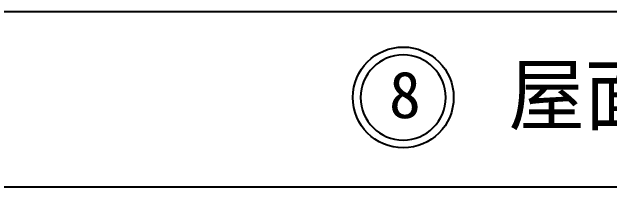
# Model space of a CAD drawing. Header units: metres. Extents: x -53639 to -48096, y 26117 to 28868.
# Drawn here: x -50787 to -50276, y 26117 to 26267 of the extents above; entities that cross this region are included whole.
import ezdxf

# ---------------------------------------------------------------- set-up
doc = ezdxf.new("R2010")
doc.units = ezdxf.units.M
doc.layers.add('DIM', color=7, linetype='Continuous')
doc.layers.add('L', color=4, linetype='Continuous')

msp = doc.modelspace()

# ---------------------------------------------------------------- linework, layer by layer
at = {"layer": 'DIM'}
msp.add_lwpolyline([(-50488.79, 26193.27, 1), (-50415.83, 26193.27, 1)], format="xyb", close=True, dxfattribs=at)
msp.add_circle((-50452.31, 26193.27), 43.2, dxfattribs=at)
at = {"layer": 'L'}
for p, q in [((-50775.14, 26266.54), (-53639.35, 26266.54)), ((-48269.35, 26266.54), (-50775.14, 26266.54)), ((-48269.35, 26116.54), (-53639.35, 26116.54))]:
    msp.add_line(p, q, dxfattribs=at)

# ---------------------------------------------------------------- texts
at = {"layer": 'DIM'}
for s, height, p in [('屋面变形缝详图1:10', 50, (-50361.95, 26170.67)), ('8', 40, (-50464.46, 26175.61))]:
    msp.add_text(s, height=height, dxfattribs=at).set_placement(p)

doc.saveas('drawing.dxf')
